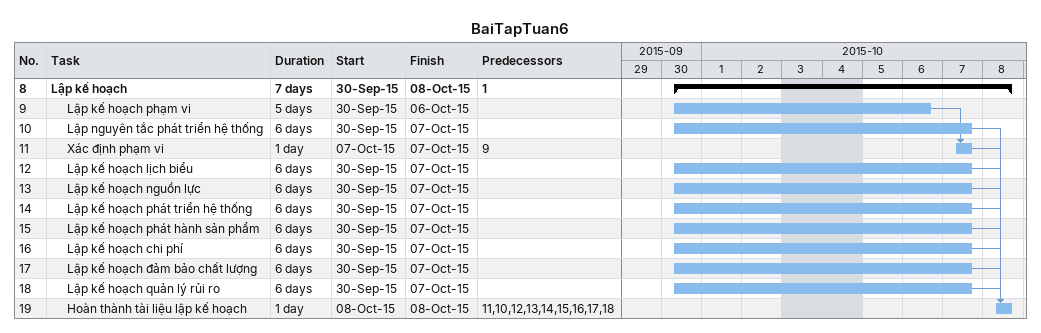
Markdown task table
BaiTapTuan6

| ID | Level | Task | Duration | Start | Finish | Predecessors |
|---|---|---|---|---|---|---|
| 8 | 1 | **Lập kế hoạch** | 7d | 2015-09-30 | 2015-10-08 | 1 |
| 9 | 2 | Lập kế hoạch phạm vi | 5d | 2015-09-30 | 2015-10-06 |  |
| 10 | 2 | Lập nguyên tắc phát triển hệ thống | 6d | 2015-09-30 | 2015-10-07 |  |
| 11 | 2 | Xác định phạm vi | 1d | 2015-10-07 | 2015-10-07 | 9 |
| 12 | 2 | Lập kế hoạch lịch biểu | 6d | 2015-09-30 | 2015-10-07 |  |
| 13 | 2 | Lập kế hoạch nguồn lực | 6d | 2015-09-30 | 2015-10-07 |  |
| 14 | 2 | Lập kế hoạch phát triển hệ thống | 6d | 2015-09-30 | 2015-10-07 |  |
| 15 | 2 | Lập kế hoạch phát hành sản phẩm | 6d | 2015-09-30 | 2015-10-07 |  |
| 16 | 2 | Lập kế hoạch chi phí | 6d | 2015-09-30 | 2015-10-07 |  |
| 17 | 2 | Lập kế hoạch đảm bảo chất lượng | 6d | 2015-09-30 | 2015-10-07 |  |
| 18 | 2 | Lập kế hoạch quản lý rủi ro | 6d | 2015-09-30 | 2015-10-07 |  |
| 19 | 2 | Hoàn thành tài liệu lập kế hoạch | 1d | 2015-10-08 | 2015-10-08 | 11, 10, 12, 13, 14, 15, 16, 17, 18 |
